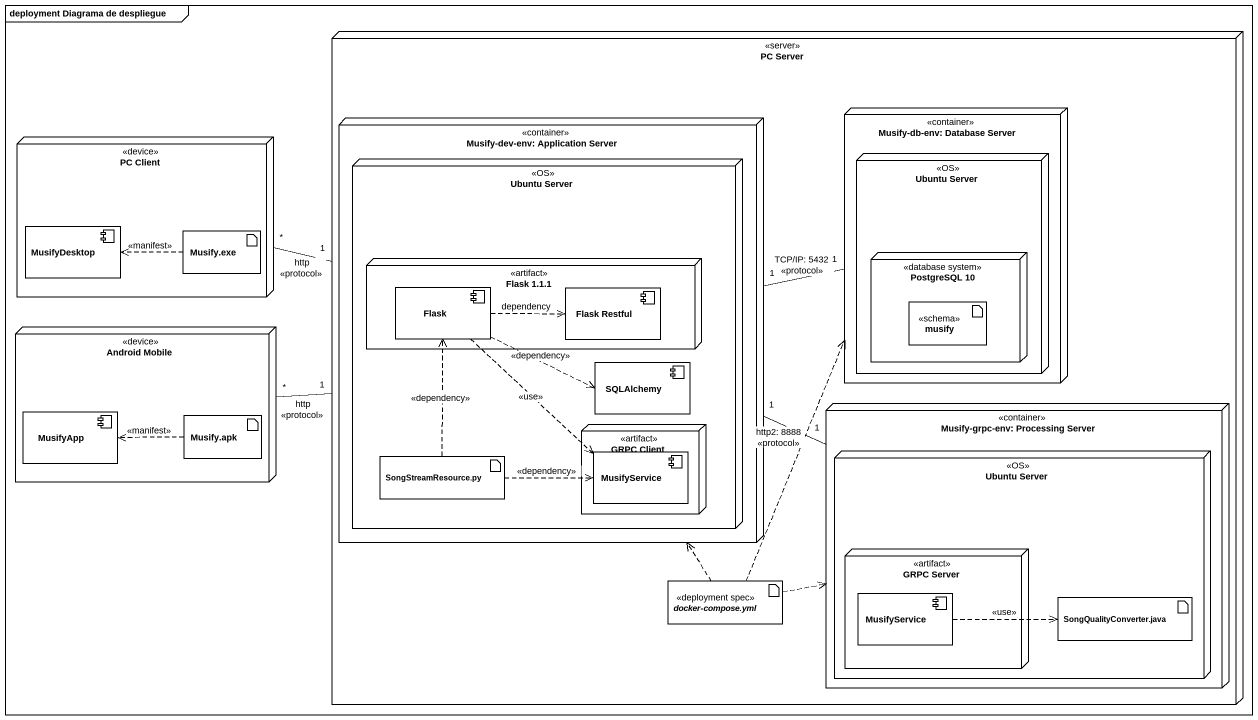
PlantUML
@startuml
mainframe deployment Diagrama de despliegue
node "PC Server" as PC_Server <<server>> {
  node "Musify-db-env: Database Server" as Musify_db_env_Database <<container>> {
    node "Ubuntu Server" as Ubuntu_Server_2 <<OS>> {
      node "PostgreSQL 10" as PostgreSQL_10 <<database system>> {
        artifact musify <<schema>>
      }
    }
  }
  node "Musify-dev-env: Application Server" as Musify_dev_env_Application <<container>> {
    node "Ubuntu Server" as Ubuntu_Server <<OS>> {
      node "Flask 1.1.1" as Flask_1_1_1 <<artifact>> {
        component Flask
        component "Flask Restful" as Flask_Restful
      }
      component SQLAlchemy
      artifact "SongStreamResource.py" as SongStreamResource_py
      node "GRPC Client" as GRPC_Client <<artifact>> {
        component MusifyService
      }
    }
  }
  node "Musify-grpc-env: Processing Server" as Musify_grpc_env_Processing <<container>> {
    node "Ubuntu Server" as Ubuntu_Server_3 <<OS>> {
      node "GRPC Server" as GRPC_Server <<artifact>> {
        component "MusifyService" as MusifyService_2
      }
      artifact "SongQualityConverter.java" as SongQualityConverter_java
    }
  }
  artifact "docker-compose.yml" as docker_compose_yml <<deployment spec>>
}
node "PC Client" as PC_Client <<device>> {
  component MusifyDesktop
  artifact "Musify.exe" as Musify_exe
}
node "Android Mobile" as Android_Mobile <<device>> {
  component MusifyApp
  artifact "Musify.apk" as Musify_apk
}
PC_Server "1" -left- "*" Android_Mobile : http\n<<protocol>>
PC_Client "*" -right- "1" PC_Server : http\n<<protocol>>
Musify_dev_env_Application "1" -right- "1" Musify_db_env_Database : TCP/IP: 5432\n<<protocol>>
Musify_dev_env_Application "1" -right- "1" Musify_grpc_env_Processing : http2: 8888\n<<protocol>>
Musify_exe .left.> MusifyDesktop : <<manifest>>
Flask .right.> Flask_Restful : dependency
Flask .right.> SQLAlchemy : <<dependency>>
Flask ..> MusifyService : <<use>>
Musify_apk .left.> MusifyApp : <<manifest>>
SongStreamResource_py .up.> Flask : <<dependency>>
SongStreamResource_py .right.> MusifyService : <<dependency>>
docker_compose_yml .up.> Musify_db_env_Database
docker_compose_yml .up.> Musify_dev_env_Application
docker_compose_yml .right.> Musify_grpc_env_Processing
MusifyService_2 .right.> SongQualityConverter_java : <<use>>
@enduml
